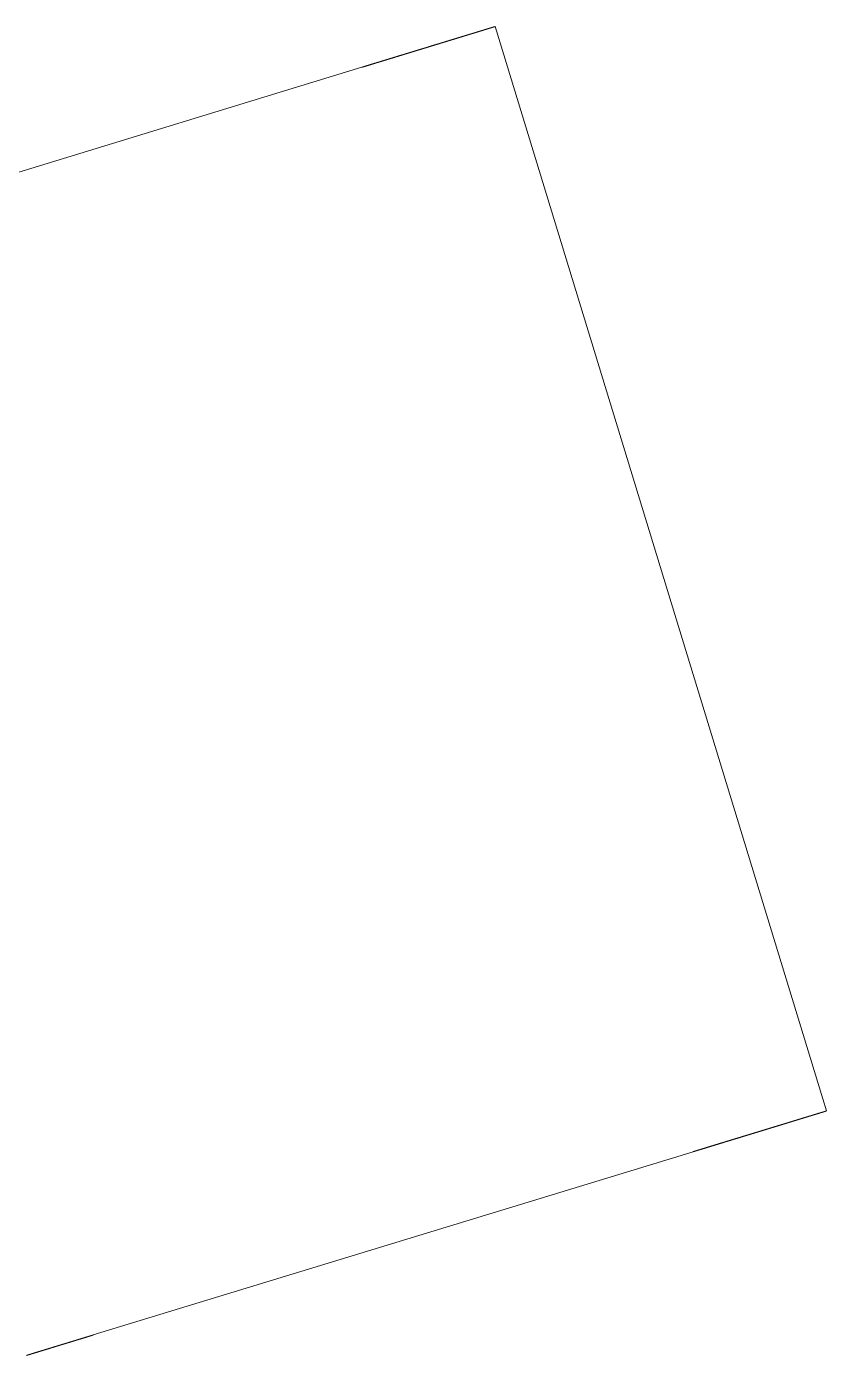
# Model space of a CAD drawing. Header units: millimetres. Extents: x 340455 to 340556, y 7380652 to 7380707.
# Drawn here: x 340483.776 to 340484.35, y 7380684.604 to 7380685.557 of the extents above; entities that cross this region are included whole.
import ezdxf

# ---------------------------------------------------------------- set-up
doc = ezdxf.new("R2010")
doc.units = ezdxf.units.MM
doc.layers.add('Visto', color=144, linetype='Continuous', lineweight=5)

# ---------------------------------------------------------------- blocks, each defined once
blk = doc.blocks.new('SHAPE2DVIEW008')
at = {"color": 0}
for p, q in [((3987.06, -5630.83), (4118.5, -6060.95)), ((3209.37, -5868.47), (3340.8, -6298.59)), ((3370.03, -6394.23), (4147.72, -6156.58))]:
    blk.add_line(p, q, dxfattribs=at)
for points in [[(3194.72, -5820.53), (3194.75, -5820.64), (3194.78, -5820.74), (3194.81, -5820.85), (3194.85, -5820.96), (3194.88, -5821.07), (3194.92, -5821.18), (3194.95, -5821.29), (3194.98, -5821.4), (3195.02, -5821.51), (3195.05, -5821.62), (3195.08, -5821.73), (3195.12, -5821.84), (3195.15, -5821.95), (3195.18, -5822.06), (3195.22, -5822.17), (3195.25, -5822.28), (3195.29, -5822.39), (3195.32, -5822.5), (3195.35, -5822.61), (3195.39, -5822.72), (3195.42, -5822.83), (3195.45, -5822.94), (3195.49, -5823.05), (3195.52, -5823.16), (3195.55, -5823.27), (3195.59, -5823.38), (3195.62, -5823.49), (3195.66, -5823.6), (3195.69, -5823.71), (3195.72, -5823.82), (3195.76, -5823.93), (3195.79, -5824.04), (3195.82, -5824.15), (3195.86, -5824.26), (3195.89, -5824.37), (3195.92, -5824.48), (3195.96, -5824.59), (3195.99, -5824.7), (3196.03, -5824.81), (3196.06, -5824.92), (3196.09, -5825.03), (3196.13, -5825.14), (3196.16, -5825.25), (3196.19, -5825.36), (3196.23, -5825.47), (3196.26, -5825.58), (3196.29, -5825.69), (3196.33, -5825.8), (3196.36, -5825.91), (3196.4, -5826.02), (3196.43, -5826.13), (3196.46, -5826.24), (3196.5, -5826.35), (3196.53, -5826.46), (3196.56, -5826.57), (3196.6, -5826.68), (3196.63, -5826.79), (3196.66, -5826.9), (3196.7, -5827.01), (3196.73, -5827.12), (3196.77, -5827.23), (3196.8, -5827.34), (3196.83, -5827.45), (3196.87, -5827.56), (3196.9, -5827.67), (3196.93, -5827.78), (3196.97, -5827.89), (3197, -5828), (3197.03, -5828.11), (3197.07, -5828.22), (3197.1, -5828.34), (3197.14, -5828.45), (3197.17, -5828.57), (3197.21, -5828.68), (3197.24, -5828.8), (3197.28, -5828.91), (3197.31, -5829.02), (3197.35, -5829.14), (3197.38, -5829.25), (3197.42, -5829.37), (3197.45, -5829.48), (3197.49, -5829.6), (3197.52, -5829.71), (3197.56, -5829.83), (3197.59, -5829.94), (3197.63, -5830.06), (3197.66, -5830.17), (3197.7, -5830.29), (3197.73, -5830.4), (3197.77, -5830.51), (3197.8, -5830.63), (3197.84, -5830.74), (3197.87, -5830.86), (3197.91, -5830.97), (3197.94, -5831.09), (3197.98, -5831.2), (3198.01, -5831.32), (3198.05, -5831.43), (3198.08, -5831.55), (3198.12, -5831.66), (3198.15, -5831.78), (3198.19, -5831.89), (3198.22, -5832), (3198.26, -5832.12), (3198.29, -5832.23), (3198.33, -5832.35), (3198.36, -5832.46), (3198.4, -5832.58), (3198.43, -5832.69), (3198.47, -5832.81), (3198.5, -5832.92), (3198.54, -5833.04), (3198.57, -5833.15), (3198.61, -5833.27), (3198.64, -5833.38), (3198.68, -5833.5), (3198.71, -5833.61), (3198.75, -5833.72), (3198.78, -5833.84), (3198.82, -5833.95), (3198.85, -5834.07), (3198.89, -5834.18), (3198.93, -5834.3), (3198.96, -5834.41), (3199, -5834.53), (3199.03, -5834.64), (3199.07, -5834.76), (3199.1, -5834.87), (3199.14, -5834.99), (3199.17, -5835.1), (3199.21, -5835.21), (3199.24, -5835.33), (3199.28, -5835.44), (3199.31, -5835.56), (3199.35, -5835.67), (3199.38, -5835.79), (3199.42, -5835.9), (3199.45, -5836.02), (3199.49, -5836.14), (3199.52, -5836.26), (3199.56, -5836.38), (3199.6, -5836.49), (3199.63, -5836.61), (3199.67, -5836.73), (3199.7, -5836.85), (3199.74, -5836.97), (3199.78, -5837.09), (3199.81, -5837.2), (3199.85, -5837.32), (3199.89, -5837.44), (3199.92, -5837.56), (3199.96, -5837.68), (3199.99, -5837.79), (3200.03, -5837.91), (3200.07, -5838.03), (3200.1, -5838.15), (3200.14, -5838.27), (3200.17, -5838.39), (3200.21, -5838.5), (3200.25, -5838.62), (3200.28, -5838.74), (3200.32, -5838.86), (3200.36, -5838.98), (3200.39, -5839.1), (3200.43, -5839.21), (3200.46, -5839.33), (3200.5, -5839.45), (3200.54, -5839.57), (3200.57, -5839.69), (3200.61, -5839.81), (3200.64, -5839.92), (3200.68, -5840.04), (3200.72, -5840.16), (3200.75, -5840.28), (3200.79, -5840.4), (3200.83, -5840.52), (3200.86, -5840.63), (3200.9, -5840.75), (3200.93, -5840.87), (3200.97, -5840.99), (3201.01, -5841.11), (3201.04, -5841.23), (3201.08, -5841.34), (3201.11, -5841.46), (3201.15, -5841.58), (3201.19, -5841.7), (3201.22, -5841.82), (3201.26, -5841.94), (3201.3, -5842.05), (3201.33, -5842.17), (3201.37, -5842.29), (3201.4, -5842.41), (3201.44, -5842.53), (3201.48, -5842.64), (3201.51, -5842.76), (3201.55, -5842.88), (3201.58, -5843), (3201.62, -5843.12), (3201.66, -5843.24), (3201.69, -5843.35), (3201.73, -5843.47), (3201.77, -5843.59), (3201.8, -5843.71), (3201.84, -5843.83), (3201.87, -5843.95), (3201.91, -5844.07), (3201.95, -5844.19), (3201.99, -5844.31), (3202.02, -5844.43), (3202.06, -5844.55), (3202.1, -5844.68), (3202.13, -5844.8), (3202.17, -5844.92), (3202.21, -5845.04), (3202.24, -5845.16), (3202.28, -5845.28), (3202.32, -5845.4), (3202.36, -5845.52), (3202.39, -5845.64), (3202.43, -5845.76), (3202.47, -5845.89), (3202.5, -5846.01), (3202.54, -5846.13), (3202.58, -5846.25), (3202.61, -5846.37), (3202.65, -5846.49), (3202.69, -5846.61), (3202.73, -5846.73), (3202.76, -5846.85), (3202.8, -5846.98), (3202.84, -5847.1), (3202.87, -5847.22), (3202.91, -5847.34), (3202.95, -5847.46), (3202.98, -5847.58), (3203.02, -5847.7), (3203.06, -5847.82), (3203.1, -5847.94), (3203.13, -5848.07), (3203.17, -5848.19), (3203.21, -5848.31), (3203.24, -5848.43), (3203.28, -5848.55), (3203.32, -5848.67), (3203.35, -5848.79), (3203.39, -5848.91), (3203.43, -5849.03), (3203.47, -5849.15), (3203.5, -5849.28), (3203.54, -5849.4), (3203.58, -5849.52), (3203.61, -5849.64), (3203.65, -5849.76), (3203.69, -5849.88), (3203.72, -5850), (3203.76, -5850.12), (3203.8, -5850.24), (3203.84, -5850.37), (3203.87, -5850.49), (3203.91, -5850.61), (3203.95, -5850.73), (3203.98, -5850.85), (3204.02, -5850.97), (3204.06, -5851.09), (3204.09, -5851.21), (3204.13, -5851.33), (3204.17, -5851.45), (3204.21, -5851.58), (3204.24, -5851.7), (3204.28, -5851.82), (3204.32, -5851.94), (3204.35, -5852.06), (3204.39, -5852.19), (3204.43, -5852.31), (3204.47, -5852.43), (3204.5, -5852.55), (3204.54, -5852.68), (3204.58, -5852.8), (3204.62, -5852.92), (3204.65, -5853.05), (3204.69, -5853.17), (3204.73, -5853.29), (3204.77, -5853.41), (3204.8, -5853.54), (3204.84, -5853.66), (3204.88, -5853.78), (3204.92, -5853.91), (3204.95, -5854.03), (3204.99, -5854.15), (3205.03, -5854.27), (3205.07, -5854.4), (3205.1, -5854.52), (3205.14, -5854.64), (3205.18, -5854.77), (3205.22, -5854.89), (3205.26, -5855.01), (3205.29, -5855.14), (3205.33, -5855.26), (3205.37, -5855.38), (3205.41, -5855.5), (3205.44, -5855.63), (3205.48, -5855.75), (3205.52, -5855.87), (3205.56, -5856), (3205.59, -5856.12), (3205.63, -5856.24), (3205.67, -5856.36), (3205.71, -5856.49), (3205.74, -5856.61), (3205.78, -5856.73), (3205.82, -5856.86), (3205.86, -5856.98), (3205.89, -5857.1), (3205.93, -5857.23), (3205.97, -5857.35), (3206.01, -5857.47), (3206.04, -5857.59), (3206.08, -5857.72), (3206.12, -5857.84), (3206.16, -5857.96), (3206.19, -5858.09), (3206.23, -5858.21), (3206.27, -5858.33), (3206.31, -5858.45), (3206.34, -5858.58), (3206.38, -5858.7), (3206.42, -5858.82), (3206.46, -5858.95), (3206.49, -5859.07), (3206.53, -5859.19), (3206.57, -5859.31), (3206.61, -5859.44), (3206.65, -5859.56), (3206.68, -5859.68), (3206.72, -5859.81), (3206.76, -5859.93), (3206.8, -5860.05), (3206.83, -5860.18), (3206.87, -5860.3), (3206.91, -5860.42), (3206.95, -5860.55), (3206.98, -5860.67), (3207.02, -5860.79), (3207.06, -5860.92), (3207.1, -5861.04), (3207.14, -5861.17), (3207.17, -5861.29), (3207.21, -5861.41), (3207.25, -5861.54), (3207.29, -5861.66), (3207.32, -5861.79), (3207.36, -5861.91), (3207.4, -5862.03), (3207.44, -5862.16), (3207.48, -5862.28), (3207.51, -5862.41), (3207.55, -5862.53), (3207.59, -5862.65), (3207.63, -5862.78), (3207.67, -5862.9), (3207.7, -5863.02), (3207.74, -5863.15), (3207.78, -5863.27), (3207.82, -5863.4), (3207.85, -5863.52), (3207.89, -5863.64), (3207.93, -5863.77), (3207.97, -5863.89), (3208.01, -5864.02), (3208.04, -5864.14), (3208.08, -5864.26), (3208.12, -5864.39), (3208.16, -5864.51), (3208.2, -5864.63), (3208.23, -5864.76), (3208.27, -5864.88), (3208.31, -5865.01), (3208.35, -5865.13), (3208.38, -5865.25), (3208.42, -5865.38), (3208.46, -5865.5), (3208.5, -5865.63), (3208.54, -5865.75), (3208.57, -5865.87), (3208.61, -5866), (3208.65, -5866.12), (3208.69, -5866.24), (3208.73, -5866.37), (3208.76, -5866.49), (3208.8, -5866.62), (3208.84, -5866.74), (3208.88, -5866.86), (3208.91, -5866.99), (3208.95, -5867.11), (3208.99, -5867.24), (3209.03, -5867.36), (3209.07, -5867.48), (3209.1, -5867.61), (3209.14, -5867.73), (3209.18, -5867.86), (3209.22, -5867.98), (3209.26, -5868.1), (3209.29, -5868.23), (3209.33, -5868.35), (3209.37, -5868.47)], [(4118.5, -6060.95), (4118.54, -6061.1), (4118.59, -6061.25), (4118.63, -6061.4), (4118.68, -6061.54), (4118.72, -6061.69), (4118.77, -6061.84), (4118.82, -6061.99), (4118.86, -6062.14), (4118.91, -6062.29), (4118.95, -6062.44), (4119, -6062.59), (4119.05, -6062.74), (4119.09, -6062.89), (4119.14, -6063.04), (4119.18, -6063.19), (4119.23, -6063.34), (4119.27, -6063.49), (4119.32, -6063.64), (4119.37, -6063.79), (4119.41, -6063.94), (4119.46, -6064.09), (4119.5, -6064.24), (4119.55, -6064.39), (4119.6, -6064.54), (4119.64, -6064.69), (4119.69, -6064.84), (4119.73, -6064.99), (4119.78, -6065.14), (4119.82, -6065.29), (4119.87, -6065.44), (4119.92, -6065.59), (4119.96, -6065.74), (4120.01, -6065.89), (4120.05, -6066.04), (4120.1, -6066.19), (4120.14, -6066.34), (4120.19, -6066.49), (4120.24, -6066.64), (4120.28, -6066.79), (4120.33, -6066.94), (4120.37, -6067.09), (4120.42, -6067.24), (4120.47, -6067.39), (4120.51, -6067.54), (4120.56, -6067.69), (4120.6, -6067.84), (4120.65, -6067.99), (4120.69, -6068.14), (4120.74, -6068.29), (4120.79, -6068.44), (4120.83, -6068.59), (4120.88, -6068.74), (4120.92, -6068.89), (4120.97, -6069.04), (4121.02, -6069.19), (4121.06, -6069.34), (4121.11, -6069.49), (4121.15, -6069.64), (4121.2, -6069.79), (4121.24, -6069.94), (4121.29, -6070.09), (4121.34, -6070.24), (4121.38, -6070.39), (4121.43, -6070.54), (4121.47, -6070.69), (4121.52, -6070.84), (4121.56, -6070.99), (4121.61, -6071.14), (4121.66, -6071.29), (4121.7, -6071.44), (4121.75, -6071.59), (4121.79, -6071.74), (4121.84, -6071.89), (4121.88, -6072.03), (4121.93, -6072.18), (4121.97, -6072.33), (4122.02, -6072.48), (4122.07, -6072.63), (4122.11, -6072.77), (4122.16, -6072.92), (4122.2, -6073.07), (4122.25, -6073.22), (4122.29, -6073.37), (4122.34, -6073.51), (4122.38, -6073.66), (4122.43, -6073.81), (4122.47, -6073.96), (4122.52, -6074.11), (4122.56, -6074.25), (4122.61, -6074.4), (4122.65, -6074.55), (4122.7, -6074.7), (4122.74, -6074.85), (4122.79, -6074.99), (4122.83, -6075.14), (4122.88, -6075.29), (4122.92, -6075.44), (4122.97, -6075.59), (4123.01, -6075.73), (4123.06, -6075.88), (4123.11, -6076.03), (4123.15, -6076.18), (4123.2, -6076.33), (4123.24, -6076.47), (4123.29, -6076.62), (4123.33, -6076.77), (4123.38, -6076.92), (4123.42, -6077.07), (4123.47, -6077.21), (4123.51, -6077.36), (4123.56, -6077.51), (4123.6, -6077.66), (4123.65, -6077.81), (4123.69, -6077.95), (4123.74, -6078.1), (4123.78, -6078.25), (4123.83, -6078.4), (4123.87, -6078.55), (4123.92, -6078.69), (4123.96, -6078.84), (4124.01, -6078.99), (4124.06, -6079.14), (4124.1, -6079.29), (4124.15, -6079.43), (4124.19, -6079.58), (4124.24, -6079.73), (4124.28, -6079.88), (4124.33, -6080.03), (4124.37, -6080.17), (4124.42, -6080.32), (4124.46, -6080.47), (4124.51, -6080.62), (4124.55, -6080.77), (4124.6, -6080.91), (4124.64, -6081.06), (4124.69, -6081.21), (4124.73, -6081.36), (4124.78, -6081.51), (4124.82, -6081.66), (4124.87, -6081.8), (4124.91, -6081.95), (4124.96, -6082.1), (4125, -6082.25), (4125.05, -6082.39), (4125.09, -6082.54), (4125.14, -6082.68), (4125.18, -6082.82), (4125.23, -6082.97), (4125.27, -6083.11), (4125.31, -6083.26), (4125.36, -6083.4), (4125.4, -6083.55), (4125.45, -6083.69), (4125.49, -6083.83), (4125.53, -6083.98), (4125.58, -6084.12), (4125.62, -6084.27), (4125.67, -6084.41), (4125.71, -6084.56), (4125.75, -6084.7), (4125.8, -6084.84), (4125.84, -6084.99), (4125.89, -6085.13), (4125.93, -6085.28), (4125.97, -6085.42), (4126.02, -6085.56), (4126.06, -6085.71), (4126.11, -6085.85), (4126.15, -6086), (4126.2, -6086.14), (4126.24, -6086.29), (4126.28, -6086.43), (4126.33, -6086.57), (4126.37, -6086.72), (4126.42, -6086.86), (4126.46, -6087.01), (4126.5, -6087.15), (4126.55, -6087.3), (4126.59, -6087.44), (4126.64, -6087.58), (4126.68, -6087.73), (4126.72, -6087.87), (4126.77, -6088.02), (4126.81, -6088.16), (4126.86, -6088.31), (4126.9, -6088.45), (4126.94, -6088.59), (4126.99, -6088.74), (4127.03, -6088.88), (4127.08, -6089.03), (4127.12, -6089.17), (4127.17, -6089.32), (4127.21, -6089.46), (4127.25, -6089.6), (4127.3, -6089.75), (4127.34, -6089.89), (4127.39, -6090.04), (4127.43, -6090.18), (4127.47, -6090.33), (4127.52, -6090.47), (4127.56, -6090.61), (4127.61, -6090.76), (4127.65, -6090.9), (4127.69, -6091.05), (4127.74, -6091.19), (4127.78, -6091.34), (4127.83, -6091.48), (4127.87, -6091.62), (4127.91, -6091.77), (4127.96, -6091.91), (4128, -6092.06), (4128.05, -6092.2), (4128.09, -6092.35), (4128.14, -6092.49), (4128.18, -6092.63), (4128.22, -6092.77), (4128.26, -6092.91), (4128.31, -6093.05), (4128.35, -6093.19), (4128.39, -6093.32), (4128.43, -6093.46), (4128.47, -6093.6), (4128.52, -6093.74), (4128.56, -6093.88), (4128.6, -6094.02), (4128.64, -6094.16), (4128.69, -6094.3), (4128.73, -6094.43), (4128.77, -6094.57), (4128.81, -6094.71), (4128.86, -6094.85), (4128.9, -6094.99), (4128.94, -6095.13), (4128.98, -6095.27), (4129.03, -6095.4), (4129.07, -6095.54), (4129.11, -6095.68), (4129.15, -6095.82), (4129.2, -6095.96), (4129.24, -6096.1), (4129.28, -6096.24), (4129.32, -6096.38), (4129.36, -6096.51), (4129.41, -6096.65), (4129.45, -6096.79), (4129.49, -6096.93), (4129.53, -6097.07), (4129.58, -6097.21), (4129.62, -6097.35), (4129.66, -6097.49), (4129.7, -6097.62), (4129.75, -6097.76), (4129.79, -6097.9), (4129.83, -6098.04), (4129.87, -6098.18), (4129.92, -6098.32), (4129.96, -6098.46), (4130, -6098.6), (4130.04, -6098.73), (4130.09, -6098.87), (4130.13, -6099.01), (4130.17, -6099.15), (4130.21, -6099.29), (4130.26, -6099.43), (4130.3, -6099.57), (4130.34, -6099.7), (4130.38, -6099.84), (4130.42, -6099.98), (4130.47, -6100.12), (4130.51, -6100.26), (4130.55, -6100.4), (4130.59, -6100.54), (4130.64, -6100.68), (4130.68, -6100.81), (4130.72, -6100.95), (4130.76, -6101.09), (4130.81, -6101.23), (4130.85, -6101.37), (4130.89, -6101.51), (4130.93, -6101.65), (4130.98, -6101.79), (4131.02, -6101.92), (4131.06, -6102.06), (4131.1, -6102.2), (4131.15, -6102.34), (4131.19, -6102.48), (4131.23, -6102.61), (4131.27, -6102.74), (4131.31, -6102.87), (4131.35, -6103), (4131.39, -6103.13), (4131.43, -6103.27), (4131.47, -6103.4), (4131.51, -6103.53), (4131.55, -6103.66), (4131.59, -6103.79), (4131.63, -6103.92), (4131.67, -6104.05), (4131.71, -6104.19), (4131.75, -6104.32), (4131.79, -6104.45), (4131.83, -6104.58), (4131.87, -6104.71), (4131.91, -6104.84), (4131.95, -6104.97), (4131.99, -6105.11), (4132.03, -6105.24), (4132.07, -6105.37), (4132.11, -6105.5), (4132.15, -6105.63), (4132.19, -6105.76), (4132.23, -6105.89), (4132.27, -6106.03), (4132.31, -6106.16), (4132.35, -6106.29), (4132.39, -6106.42), (4132.43, -6106.55), (4132.47, -6106.68), (4132.51, -6106.81), (4132.55, -6106.95), (4132.59, -6107.08), (4132.63, -6107.21), (4132.67, -6107.34), (4132.71, -6107.47), (4132.75, -6107.6), (4132.79, -6107.73), (4132.83, -6107.86), (4132.87, -6108), (4132.91, -6108.13), (4132.95, -6108.26), (4132.99, -6108.39), (4133.03, -6108.52), (4133.07, -6108.65), (4133.11, -6108.78), (4133.15, -6108.92), (4133.19, -6109.05), (4133.23, -6109.18), (4133.28, -6109.31), (4133.32, -6109.44), (4133.36, -6109.57), (4133.4, -6109.7), (4133.44, -6109.84), (4133.48, -6109.97), (4133.52, -6110.1), (4133.56, -6110.23), (4133.6, -6110.36), (4133.64, -6110.49), (4133.68, -6110.62), (4133.72, -6110.76), (4133.76, -6110.89), (4133.8, -6111.02), (4133.84, -6111.15), (4133.88, -6111.28), (4133.92, -6111.41), (4133.96, -6111.54), (4134, -6111.68), (4134.04, -6111.81), (4134.08, -6111.93), (4134.11, -6112.05), (4134.15, -6112.18), (4134.19, -6112.3), (4134.23, -6112.42), (4134.26, -6112.54), (4134.3, -6112.67), (4134.34, -6112.79), (4134.38, -6112.91), (4134.41, -6113.03), (4134.45, -6113.16), (4134.49, -6113.28), (4134.52, -6113.4), (4134.56, -6113.52), (4134.6, -6113.65), (4134.64, -6113.77), (4134.67, -6113.89), (4134.71, -6114.01), (4134.75, -6114.14), (4134.79, -6114.26), (4134.82, -6114.38), (4134.86, -6114.5), (4134.9, -6114.62), (4134.94, -6114.75), (4134.97, -6114.87), (4135.01, -6114.99), (4135.05, -6115.11), (4135.09, -6115.24), (4135.12, -6115.36), (4135.16, -6115.48), (4135.2, -6115.6), (4135.24, -6115.73), (4135.27, -6115.85), (4135.31, -6115.97), (4135.35, -6116.09), (4135.39, -6116.22), (4135.42, -6116.34), (4135.46, -6116.46), (4135.5, -6116.58), (4135.54, -6116.71), (4135.57, -6116.83), (4135.61, -6116.95), (4135.65, -6117.07), (4135.68, -6117.2), (4135.72, -6117.32), (4135.76, -6117.44), (4135.8, -6117.56), (4135.83, -6117.69), (4135.87, -6117.81), (4135.91, -6117.93), (4135.95, -6118.05), (4135.98, -6118.18), (4136.02, -6118.3), (4136.06, -6118.42), (4136.1, -6118.54), (4136.13, -6118.67), (4136.17, -6118.79), (4136.21, -6118.91), (4136.25, -6119.03), (4136.28, -6119.16), (4136.32, -6119.28), (4136.36, -6119.4), (4136.4, -6119.52), (4136.43, -6119.65), (4136.47, -6119.77), (4136.51, -6119.89), (4136.55, -6120.01), (4136.58, -6120.14), (4136.62, -6120.26), (4136.66, -6120.38), (4136.7, -6120.5), (4136.73, -6120.62), (4136.77, -6120.73), (4136.8, -6120.84), (4136.83, -6120.96), (4136.87, -6121.07), (4136.9, -6121.18), (4136.94, -6121.29), (4136.97, -6121.4), (4137, -6121.52), (4137.04, -6121.63), (4137.07, -6121.74), (4137.11, -6121.85), (4137.14, -6121.96), (4137.18, -6122.08), (4137.21, -6122.19), (4137.24, -6122.3), (4137.28, -6122.41), (4137.31, -6122.52), (4137.35, -6122.64), (4137.38, -6122.75), (4137.42, -6122.86), (4137.45, -6122.97), (4137.48, -6123.08), (4137.52, -6123.2), (4137.55, -6123.31), (4137.59, -6123.42), (4137.62, -6123.53), (4137.65, -6123.64), (4137.69, -6123.76), (4137.72, -6123.87), (4137.76, -6123.98), (4137.79, -6124.09), (4137.83, -6124.2), (4137.86, -6124.31), (4137.89, -6124.43), (4137.93, -6124.54), (4137.96, -6124.65), (4138, -6124.76), (4138.03, -6124.87), (4138.07, -6124.99), (4138.1, -6125.1), (4138.13, -6125.21), (4138.17, -6125.32), (4138.2, -6125.43), (4138.24, -6125.55), (4138.27, -6125.66), (4138.3, -6125.77), (4138.34, -6125.88), (4138.37, -6125.99), (4138.41, -6126.11), (4138.44, -6126.22), (4138.48, -6126.33), (4138.51, -6126.44), (4138.54, -6126.55), (4138.58, -6126.67), (4138.61, -6126.78), (4138.65, -6126.89), (4138.68, -6127), (4138.72, -6127.11), (4138.75, -6127.23), (4138.78, -6127.34), (4138.82, -6127.45), (4138.85, -6127.56), (4138.89, -6127.67), (4138.92, -6127.79), (4138.95, -6127.9), (4138.99, -6128.01), (4139.02, -6128.12), (4139.06, -6128.23), (4139.09, -6128.35), (4139.13, -6128.46), (4139.16, -6128.57), (4139.19, -6128.67), (4139.22, -6128.77), (4139.25, -6128.87), (4139.28, -6128.97), (4139.31, -6129.07), (4139.34, -6129.17), (4139.37, -6129.27), (4139.4, -6129.37), (4139.44, -6129.47), (4139.47, -6129.57), (4139.5, -6129.67), (4139.53, -6129.77), (4139.56, -6129.87), (4139.59, -6129.97), (4139.62, -6130.07), (4139.65, -6130.17), (4139.68, -6130.27), (4139.71, -6130.37), (4139.74, -6130.47), (4139.77, -6130.57), (4139.8, -6130.67), (4139.83, -6130.77), (4139.86, -6130.87), (4139.89, -6130.97), (4139.92, -6131.07), (4139.96, -6131.17), (4139.99, -6131.27), (4140.02, -6131.37), (4140.05, -6131.47), (4140.08, -6131.57), (4140.11, -6131.67), (4140.14, -6131.77), (4140.17, -6131.87), (4140.2, -6131.97), (4140.23, -6132.07), (4140.26, -6132.17), (4140.29, -6132.27), (4140.32, -6132.37), (4140.35, -6132.47), (4140.38, -6132.57), (4140.41, -6132.67), (4140.44, -6132.77), (4140.47, -6132.87), (4140.51, -6132.97), (4140.54, -6133.07), (4140.57, -6133.17), (4140.6, -6133.27), (4140.63, -6133.37), (4140.66, -6133.47), (4140.69, -6133.57), (4140.72, -6133.67), (4140.75, -6133.77), (4140.78, -6133.87), (4140.81, -6133.97), (4140.84, -6134.07), (4140.87, -6134.17), (4140.9, -6134.27), (4140.93, -6134.37), (4140.96, -6134.47), (4140.99, -6134.57), (4141.03, -6134.67), (4141.06, -6134.77), (4141.09, -6134.87), (4141.12, -6134.97), (4141.15, -6135.07), (4141.18, -6135.17), (4141.21, -6135.27), (4141.24, -6135.37), (4141.27, -6135.47), (4141.3, -6135.57), (4141.33, -6135.67), (4141.36, -6135.77), (4141.39, -6135.85), (4141.41, -6135.94), (4141.44, -6136.03), (4141.47, -6136.11), (4141.49, -6136.2), (4141.52, -6136.29), (4141.54, -6136.37), (4141.57, -6136.46), (4141.6, -6136.55), (4141.62, -6136.63), (4141.65, -6136.72), (4141.68, -6136.81), (4141.7, -6136.89), (4141.73, -6136.98), (4141.76, -6137.07), (4141.78, -6137.16), (4141.81, -6137.24), (4141.84, -6137.33), (4141.86, -6137.42), (4141.89, -6137.5), (4141.92, -6137.59), (4141.94, -6137.68), (4141.97, -6137.76), (4142, -6137.85), (4142.02, -6137.94), (4142.05, -6138.02), (4142.08, -6138.11), (4142.1, -6138.2), (4142.13, -6138.28), (4142.16, -6138.37), (4142.18, -6138.46), (4142.21, -6138.55), (4142.24, -6138.63), (4142.26, -6138.72), (4142.29, -6138.81), (4142.31, -6138.89), (4142.34, -6138.98), (4142.37, -6139.07), (4142.39, -6139.15), (4142.42, -6139.24), (4142.45, -6139.33), (4142.47, -6139.41), (4142.5, -6139.5), (4142.53, -6139.59), (4142.55, -6139.67), (4142.58, -6139.76), (4142.61, -6139.85), (4142.63, -6139.94), (4142.66, -6140.02), (4142.69, -6140.11), (4142.71, -6140.2), (4142.74, -6140.28), (4142.77, -6140.37), (4142.79, -6140.46), (4142.82, -6140.54), (4142.85, -6140.63), (4142.87, -6140.72), (4142.9, -6140.8), (4142.93, -6140.89), (4142.95, -6140.98), (4142.98, -6141.06), (4143.01, -6141.15), (4143.03, -6141.24), (4143.06, -6141.33), (4143.08, -6141.41), (4143.11, -6141.5), (4143.14, -6141.59), (4143.16, -6141.67), (4143.19, -6141.76), (4143.22, -6141.85), (4143.24, -6141.93), (4143.27, -6142), (4143.29, -6142.08), (4143.31, -6142.15), (4143.33, -6142.22), (4143.35, -6142.29), (4143.38, -6142.37), (4143.4, -6142.44), (4143.42, -6142.51), (4143.44, -6142.59), (4143.47, -6142.66), (4143.49, -6142.73), (4143.51, -6142.8), (4143.53, -6142.88), (4143.55, -6142.95), (4143.58, -6143.02), (4143.6, -6143.09), (4143.62, -6143.17), (4143.64, -6143.24), (4143.67, -6143.31), (4143.69, -6143.38), (4143.71, -6143.46), (4143.73, -6143.53), (4143.75, -6143.6), (4143.78, -6143.67), (4143.8, -6143.75), (4143.82, -6143.82), (4143.84, -6143.89), (4143.86, -6143.97), (4143.89, -6144.04), (4143.91, -6144.11), (4143.93, -6144.18), (4143.95, -6144.26), (4143.98, -6144.33), (4144, -6144.4), (4144.02, -6144.47), (4144.04, -6144.55), (4144.06, -6144.62), (4144.09, -6144.69), (4144.11, -6144.76), (4144.13, -6144.84), (4144.15, -6144.91), (4144.18, -6144.98), (4144.2, -6145.05), (4144.22, -6145.13), (4144.24, -6145.2), (4144.26, -6145.27), (4144.29, -6145.35), (4144.31, -6145.42), (4144.33, -6145.49), (4144.35, -6145.56), (4144.38, -6145.64), (4144.4, -6145.71), (4144.42, -6145.78), (4144.44, -6145.85), (4144.46, -6145.93), (4144.49, -6146), (4144.51, -6146.07), (4144.53, -6146.14), (4144.55, -6146.22), (4144.58, -6146.29), (4144.6, -6146.36), (4144.62, -6146.43), (4144.64, -6146.51), (4144.66, -6146.58), (4144.69, -6146.65), (4144.71, -6146.73), (4144.73, -6146.8), (4144.75, -6146.87), (4144.77, -6146.94), (4144.8, -6147.02), (4144.82, -6147.09), (4144.84, -6147.15), (4144.86, -6147.21), (4144.87, -6147.27), (4144.89, -6147.32), (4144.91, -6147.38), (4144.93, -6147.44), (4144.94, -6147.49), (4144.96, -6147.55), (4144.98, -6147.61), (4145, -6147.67), (4145.01, -6147.72), (4145.03, -6147.78), (4145.05, -6147.84), (4145.07, -6147.9), (4145.08, -6147.95), (4145.1, -6148.01), (4145.12, -6148.07), (4145.14, -6148.13), (4145.15, -6148.18), (4145.17, -6148.24), (4145.19, -6148.3), (4145.21, -6148.36), (4145.22, -6148.41), (4145.24, -6148.47), (4145.26, -6148.53), (4145.28, -6148.59), (4145.29, -6148.64), (4145.31, -6148.7), (4145.33, -6148.76), (4145.35, -6148.82), (4145.36, -6148.87), (4145.38, -6148.93), (4145.4, -6148.99), (4145.42, -6149.05), (4145.44, -6149.1), (4145.45, -6149.16), (4145.47, -6149.22), (4145.49, -6149.28), (4145.51, -6149.33), (4145.52, -6149.39), (4145.54, -6149.45), (4145.56, -6149.51), (4145.58, -6149.56), (4145.59, -6149.62), (4145.61, -6149.68), (4145.63, -6149.74), (4145.65, -6149.79), (4145.66, -6149.85), (4145.68, -6149.91), (4145.7, -6149.97), (4145.72, -6150.02), (4145.73, -6150.08), (4145.75, -6150.14), (4145.77, -6150.2), (4145.79, -6150.25), (4145.8, -6150.31), (4145.82, -6150.37), (4145.84, -6150.43), (4145.86, -6150.48), (4145.87, -6150.54), (4145.89, -6150.6), (4145.91, -6150.65), (4145.93, -6150.71), (4145.94, -6150.77), (4145.96, -6150.83), (4145.98, -6150.88), (4146, -6150.94), (4146.01, -6151), (4146.03, -6151.06), (4146.05, -6151.11), (4146.07, -6151.17), (4146.08, -6151.23), (4146.1, -6151.27), (4146.11, -6151.31), (4146.12, -6151.35), (4146.13, -6151.39), (4146.15, -6151.43), (4146.16, -6151.47), (4146.17, -6151.52), (4146.18, -6151.56), (4146.2, -6151.6), (4146.21, -6151.64), (4146.22, -6151.68), (4146.24, -6151.72), (4146.25, -6151.77), (4146.26, -6151.81), (4146.27, -6151.85), (4146.29, -6151.89), (4146.3, -6151.93), (4146.31, -6151.97), (4146.32, -6152.01), (4146.34, -6152.06), (4146.35, -6152.1), (4146.36, -6152.14), (4146.38, -6152.18), (4146.39, -6152.22), (4146.4, -6152.26), (4146.41, -6152.31), (4146.43, -6152.35), (4146.44, -6152.39), (4146.45, -6152.43), (4146.46, -6152.47), (4146.48, -6152.51), (4146.49, -6152.56), (4146.5, -6152.6), (4146.52, -6152.64), (4146.53, -6152.68), (4146.54, -6152.72), (4146.55, -6152.76), (4146.57, -6152.8), (4146.58, -6152.85), (4146.59, -6152.89), (4146.6, -6152.93), (4146.62, -6152.97), (4146.63, -6153.01), (4146.64, -6153.05), (4146.65, -6153.1), (4146.67, -6153.14), (4146.68, -6153.18), (4146.69, -6153.22), (4146.71, -6153.26), (4146.72, -6153.3), (4146.73, -6153.34), (4146.74, -6153.39), (4146.76, -6153.43), (4146.77, -6153.47), (4146.78, -6153.51), (4146.79, -6153.55), (4146.81, -6153.59), (4146.82, -6153.64), (4146.83, -6153.68), (4146.85, -6153.72), (4146.86, -6153.76), (4146.87, -6153.8), (4146.88, -6153.84), (4146.9, -6153.89), (4146.91, -6153.93), (4146.92, -6153.97), (4146.93, -6154.01), (4146.95, -6154.05), (4146.96, -6154.09), (4146.97, -6154.13), (4146.99, -6154.18), (4146.99, -6154.2), (4147, -6154.23), (4147.01, -6154.25), (4147.02, -6154.28), (4147.02, -6154.3), (4147.03, -6154.33), (4147.04, -6154.35), (4147.05, -6154.38), (4147.06, -6154.4), (4147.06, -6154.43), (4147.07, -6154.46), (4147.08, -6154.48), (4147.09, -6154.51), (4147.09, -6154.53), (4147.1, -6154.56), (4147.11, -6154.58), (4147.12, -6154.61), (4147.12, -6154.63), (4147.13, -6154.66), (4147.14, -6154.68), (4147.15, -6154.71), (4147.15, -6154.73), (4147.16, -6154.76), (4147.17, -6154.78), (4147.18, -6154.81), (4147.19, -6154.83), (4147.19, -6154.86), (4147.2, -6154.88), (4147.21, -6154.91), (4147.22, -6154.93), (4147.22, -6154.96), (4147.23, -6154.98), (4147.24, -6155.01), (4147.25, -6155.03), (4147.25, -6155.06), (4147.26, -6155.08), (4147.27, -6155.11), (4147.28, -6155.13), (4147.29, -6155.16), (4147.29, -6155.18), (4147.3, -6155.21), (4147.31, -6155.23), (4147.32, -6155.26), (4147.32, -6155.29), (4147.33, -6155.31), (4147.34, -6155.34), (4147.35, -6155.36), (4147.35, -6155.39), (4147.36, -6155.41), (4147.37, -6155.44), (4147.38, -6155.46), (4147.39, -6155.49), (4147.39, -6155.51), (4147.4, -6155.54), (4147.41, -6155.56), (4147.42, -6155.59), (4147.42, -6155.61), (4147.43, -6155.64), (4147.44, -6155.66), (4147.45, -6155.69), (4147.45, -6155.71), (4147.46, -6155.74), (4147.47, -6155.76), (4147.48, -6155.79), (4147.49, -6155.81), (4147.49, -6155.84), (4147.5, -6155.86), (4147.51, -6155.89), (4147.52, -6155.91), (4147.52, -6155.94), (4147.53, -6155.96), (4147.54, -6155.98), (4147.54, -6155.99), (4147.54, -6156), (4147.54, -6156.01), (4147.55, -6156.02), (4147.55, -6156.02), (4147.55, -6156.03), (4147.56, -6156.04), (4147.56, -6156.05), (4147.56, -6156.06), (4147.56, -6156.07), (4147.57, -6156.07), (4147.57, -6156.08), (4147.57, -6156.09), (4147.57, -6156.1), (4147.58, -6156.11), (4147.58, -6156.12), (4147.58, -6156.13), (4147.58, -6156.13), (4147.59, -6156.14), (4147.59, -6156.15), (4147.59, -6156.16), (4147.59, -6156.17), (4147.6, -6156.18), (4147.6, -6156.18), (4147.6, -6156.19), (4147.6, -6156.2), (4147.61, -6156.21), (4147.61, -6156.22), (4147.61, -6156.23), (4147.61, -6156.23), (4147.62, -6156.24), (4147.62, -6156.25), (4147.62, -6156.26), (4147.62, -6156.27), (4147.63, -6156.28), (4147.63, -6156.29), (4147.63, -6156.29), (4147.63, -6156.3), (4147.64, -6156.31), (4147.64, -6156.32), (4147.64, -6156.33), (4147.65, -6156.34), (4147.65, -6156.34), (4147.65, -6156.35), (4147.65, -6156.36), (4147.66, -6156.37), (4147.66, -6156.38), (4147.66, -6156.39), (4147.66, -6156.39), (4147.67, -6156.4), (4147.67, -6156.41), (4147.67, -6156.42), (4147.67, -6156.43), (4147.68, -6156.44), (4147.68, -6156.45), (4147.68, -6156.45), (4147.68, -6156.46), (4147.69, -6156.47), (4147.69, -6156.48), (4147.69, -6156.49), (4147.69, -6156.5), (4147.7, -6156.5), (4147.7, -6156.51), (4147.7, -6156.52), (4147.7, -6156.53), (4147.71, -6156.54), (4147.71, -6156.55), (4147.71, -6156.55), (4147.71, -6156.56), (4147.72, -6156.57), (4147.72, -6156.58)], [(3340.8, -6298.59), (3340.85, -6298.74), (3340.9, -6298.89), (3340.94, -6299.04), (3340.99, -6299.19), (3341.03, -6299.34), (3341.08, -6299.49), (3341.12, -6299.64), (3341.17, -6299.79), (3341.22, -6299.94), (3341.26, -6300.09), (3341.31, -6300.24), (3341.35, -6300.39), (3341.4, -6300.54), (3341.45, -6300.69), (3341.49, -6300.84), (3341.54, -6300.99), (3341.58, -6301.14), (3341.63, -6301.29), (3341.67, -6301.44), (3341.72, -6301.59), (3341.77, -6301.74), (3341.81, -6301.89), (3341.86, -6302.04), (3341.9, -6302.19), (3341.95, -6302.34), (3341.99, -6302.49), (3342.04, -6302.64), (3342.09, -6302.79), (3342.13, -6302.94), (3342.18, -6303.09), (3342.22, -6303.24), (3342.27, -6303.39), (3342.32, -6303.54), (3342.36, -6303.69), (3342.41, -6303.84), (3342.45, -6303.99), (3342.5, -6304.14), (3342.54, -6304.29), (3342.59, -6304.44), (3342.64, -6304.59), (3342.68, -6304.74), (3342.73, -6304.89), (3342.77, -6305.04), (3342.82, -6305.19), (3342.87, -6305.34), (3342.91, -6305.49), (3342.96, -6305.64), (3343, -6305.79), (3343.05, -6305.94), (3343.09, -6306.09), (3343.14, -6306.24), (3343.19, -6306.39), (3343.23, -6306.54), (3343.28, -6306.69), (3343.32, -6306.84), (3343.37, -6306.99), (3343.41, -6307.14), (3343.46, -6307.29), (3343.51, -6307.44), (3343.55, -6307.59), (3343.6, -6307.74), (3343.64, -6307.89), (3343.69, -6308.04), (3343.74, -6308.19), (3343.78, -6308.34), (3343.83, -6308.49), (3343.87, -6308.64), (3343.92, -6308.79), (3343.96, -6308.94), (3344.01, -6309.09), (3344.06, -6309.24), (3344.1, -6309.38), (3344.15, -6309.53), (3344.19, -6309.68), (3344.24, -6309.83), (3344.28, -6309.98), (3344.33, -6310.12), (3344.37, -6310.27), (3344.42, -6310.42), (3344.46, -6310.57), (3344.51, -6310.72), (3344.55, -6310.86), (3344.6, -6311.01), (3344.64, -6311.16), (3344.69, -6311.31), (3344.73, -6311.46), (3344.78, -6311.6), (3344.83, -6311.75), (3344.87, -6311.9), (3344.92, -6312.05), (3344.96, -6312.2), (3345.01, -6312.34), (3345.05, -6312.49), (3345.1, -6312.64), (3345.14, -6312.79), (3345.19, -6312.94), (3345.23, -6313.08), (3345.28, -6313.23), (3345.32, -6313.38), (3345.37, -6313.53), (3345.41, -6313.68), (3345.46, -6313.82), (3345.5, -6313.97), (3345.55, -6314.12), (3345.59, -6314.27), (3345.64, -6314.42), (3345.68, -6314.56), (3345.73, -6314.71), (3345.78, -6314.86), (3345.82, -6315.01), (3345.87, -6315.16), (3345.91, -6315.3), (3345.96, -6315.45), (3346, -6315.6), (3346.05, -6315.75), (3346.09, -6315.9), (3346.14, -6316.05), (3346.18, -6316.19), (3346.23, -6316.34), (3346.27, -6316.49), (3346.32, -6316.64), (3346.36, -6316.79), (3346.41, -6316.93), (3346.45, -6317.08), (3346.5, -6317.23), (3346.54, -6317.38), (3346.59, -6317.53), (3346.63, -6317.67), (3346.68, -6317.82), (3346.73, -6317.97), (3346.77, -6318.12), (3346.82, -6318.27), (3346.86, -6318.41), (3346.91, -6318.56), (3346.95, -6318.71), (3347, -6318.86), (3347.04, -6319.01), (3347.09, -6319.15), (3347.13, -6319.3), (3347.18, -6319.45), (3347.22, -6319.6), (3347.27, -6319.75), (3347.31, -6319.89), (3347.36, -6320.04), (3347.4, -6320.18), (3347.45, -6320.33), (3347.49, -6320.47), (3347.53, -6320.61), (3347.58, -6320.76), (3347.62, -6320.9), (3347.67, -6321.05), (3347.71, -6321.19), (3347.75, -6321.34), (3347.8, -6321.48), (3347.84, -6321.62), (3347.89, -6321.77), (3347.93, -6321.91), (3347.97, -6322.06), (3348.02, -6322.2), (3348.06, -6322.35), (3348.11, -6322.49), (3348.15, -6322.63), (3348.19, -6322.78), (3348.24, -6322.92), (3348.28, -6323.07), (3348.33, -6323.21), (3348.37, -6323.36), (3348.42, -6323.5), (3348.46, -6323.64), (3348.5, -6323.79), (3348.55, -6323.93), (3348.59, -6324.08), (3348.64, -6324.22), (3348.68, -6324.37), (3348.72, -6324.51), (3348.77, -6324.65), (3348.81, -6324.8), (3348.86, -6324.94), (3348.9, -6325.09), (3348.94, -6325.23), (3348.99, -6325.38), (3349.03, -6325.52), (3349.08, -6325.66), (3349.12, -6325.81), (3349.16, -6325.95), (3349.21, -6326.1), (3349.25, -6326.24), (3349.3, -6326.39), (3349.34, -6326.53), (3349.39, -6326.67), (3349.43, -6326.82), (3349.47, -6326.96), (3349.52, -6327.11), (3349.56, -6327.25), (3349.61, -6327.4), (3349.65, -6327.54), (3349.69, -6327.68), (3349.74, -6327.83), (3349.78, -6327.97), (3349.83, -6328.12), (3349.87, -6328.26), (3349.91, -6328.41), (3349.96, -6328.55), (3350, -6328.69), (3350.05, -6328.84), (3350.09, -6328.98), (3350.13, -6329.13), (3350.18, -6329.27), (3350.22, -6329.42), (3350.27, -6329.56), (3350.31, -6329.7), (3350.36, -6329.85), (3350.4, -6329.99), (3350.44, -6330.14), (3350.49, -6330.28), (3350.53, -6330.42), (3350.57, -6330.55), (3350.61, -6330.69), (3350.66, -6330.83), (3350.7, -6330.97), (3350.74, -6331.11), (3350.78, -6331.25), (3350.83, -6331.39), (3350.87, -6331.53), (3350.91, -6331.66), (3350.95, -6331.8), (3350.99, -6331.94), (3351.04, -6332.08), (3351.08, -6332.22), (3351.12, -6332.36), (3351.16, -6332.5), (3351.21, -6332.64), (3351.25, -6332.77), (3351.29, -6332.91), (3351.33, -6333.05), (3351.38, -6333.19), (3351.42, -6333.33), (3351.46, -6333.47), (3351.5, -6333.61), (3351.55, -6333.74), (3351.59, -6333.88), (3351.63, -6334.02), (3351.67, -6334.16), (3351.72, -6334.3), (3351.76, -6334.44), (3351.8, -6334.58), (3351.84, -6334.72), (3351.88, -6334.85), (3351.93, -6334.99), (3351.97, -6335.13), (3352.01, -6335.27), (3352.05, -6335.41), (3352.1, -6335.55), (3352.14, -6335.69), (3352.18, -6335.83), (3352.22, -6335.96), (3352.27, -6336.1), (3352.31, -6336.24), (3352.35, -6336.38), (3352.39, -6336.52), (3352.44, -6336.66), (3352.48, -6336.8), (3352.52, -6336.94), (3352.56, -6337.07), (3352.61, -6337.21), (3352.65, -6337.35), (3352.69, -6337.49), (3352.73, -6337.63), (3352.78, -6337.77), (3352.82, -6337.91), (3352.86, -6338.05), (3352.9, -6338.18), (3352.94, -6338.32), (3352.99, -6338.46), (3353.03, -6338.6), (3353.07, -6338.74), (3353.11, -6338.88), (3353.16, -6339.02), (3353.2, -6339.15), (3353.24, -6339.29), (3353.28, -6339.43), (3353.33, -6339.57), (3353.37, -6339.71), (3353.41, -6339.85), (3353.45, -6339.99), (3353.5, -6340.12), (3353.54, -6340.26), (3353.58, -6340.39), (3353.62, -6340.52), (3353.66, -6340.65), (3353.7, -6340.78), (3353.74, -6340.91), (3353.78, -6341.04), (3353.82, -6341.17), (3353.86, -6341.31), (3353.9, -6341.44), (3353.94, -6341.57), (3353.98, -6341.7), (3354.02, -6341.83), (3354.06, -6341.96), (3354.1, -6342.09), (3354.14, -6342.23), (3354.18, -6342.36), (3354.22, -6342.49), (3354.26, -6342.62), (3354.3, -6342.75), (3354.34, -6342.88), (3354.38, -6343.01), (3354.42, -6343.15), (3354.46, -6343.28), (3354.5, -6343.41), (3354.54, -6343.54), (3354.58, -6343.67), (3354.62, -6343.8), (3354.66, -6343.93), (3354.7, -6344.07), (3354.74, -6344.2), (3354.78, -6344.33), (3354.82, -6344.46), (3354.86, -6344.59), (3354.9, -6344.72), (3354.94, -6344.85), (3354.98, -6344.99), (3355.02, -6345.12), (3355.06, -6345.25), (3355.1, -6345.38), (3355.14, -6345.51), (3355.18, -6345.64), (3355.22, -6345.77), (3355.26, -6345.91), (3355.3, -6346.04), (3355.34, -6346.17), (3355.38, -6346.3), (3355.42, -6346.43), (3355.46, -6346.56), (3355.5, -6346.69), (3355.54, -6346.83), (3355.58, -6346.96), (3355.62, -6347.09), (3355.66, -6347.22), (3355.7, -6347.35), (3355.74, -6347.48), (3355.78, -6347.61), (3355.82, -6347.75), (3355.86, -6347.88), (3355.9, -6348.01), (3355.94, -6348.14), (3355.98, -6348.27), (3356.02, -6348.4), (3356.07, -6348.53), (3356.11, -6348.67), (3356.15, -6348.8), (3356.19, -6348.93), (3356.23, -6349.06), (3356.27, -6349.19), (3356.31, -6349.32), (3356.35, -6349.45), (3356.38, -6349.58), (3356.42, -6349.7), (3356.46, -6349.82), (3356.5, -6349.94), (3356.53, -6350.07), (3356.57, -6350.19), (3356.61, -6350.31), (3356.65, -6350.43), (3356.68, -6350.56), (3356.72, -6350.68), (3356.76, -6350.8), (3356.8, -6350.92), (3356.83, -6351.05), (3356.87, -6351.17), (3356.91, -6351.29), (3356.95, -6351.41), (3356.98, -6351.54), (3357.02, -6351.66), (3357.06, -6351.78), (3357.09, -6351.9), (3357.13, -6352.03), (3357.17, -6352.15), (3357.21, -6352.27), (3357.24, -6352.39), (3357.28, -6352.52), (3357.32, -6352.64), (3357.36, -6352.76), (3357.39, -6352.88), (3357.43, -6353.01), (3357.47, -6353.13), (3357.51, -6353.25), (3357.54, -6353.37), (3357.58, -6353.5), (3357.62, -6353.62), (3357.66, -6353.74), (3357.69, -6353.86), (3357.73, -6353.99), (3357.77, -6354.11), (3357.81, -6354.23), (3357.84, -6354.35), (3357.88, -6354.48), (3357.92, -6354.6), (3357.96, -6354.72), (3357.99, -6354.84), (3358.03, -6354.97), (3358.07, -6355.09), (3358.11, -6355.21), (3358.14, -6355.33), (3358.18, -6355.46), (3358.22, -6355.58), (3358.25, -6355.7), (3358.29, -6355.82), (3358.33, -6355.94), (3358.37, -6356.07), (3358.4, -6356.19), (3358.44, -6356.31), (3358.48, -6356.43), (3358.52, -6356.56), (3358.55, -6356.68), (3358.59, -6356.8), (3358.63, -6356.92), (3358.67, -6357.05), (3358.7, -6357.17), (3358.74, -6357.29), (3358.78, -6357.41), (3358.82, -6357.54), (3358.85, -6357.66), (3358.89, -6357.78), (3358.93, -6357.9), (3358.97, -6358.03), (3359, -6358.15), (3359.04, -6358.27), (3359.07, -6358.38), (3359.11, -6358.49), (3359.14, -6358.6), (3359.18, -6358.71), (3359.21, -6358.83), (3359.24, -6358.94), (3359.28, -6359.05), (3359.31, -6359.16), (3359.35, -6359.27), (3359.38, -6359.39), (3359.42, -6359.5), (3359.45, -6359.61), (3359.48, -6359.72), (3359.52, -6359.83), (3359.55, -6359.95), (3359.59, -6360.06), (3359.62, -6360.17), (3359.66, -6360.28), (3359.69, -6360.39), (3359.72, -6360.51), (3359.76, -6360.62), (3359.79, -6360.73), (3359.83, -6360.84), (3359.86, -6360.95), (3359.89, -6361.07), (3359.93, -6361.18), (3359.96, -6361.29), (3360, -6361.4), (3360.03, -6361.51), (3360.07, -6361.63), (3360.1, -6361.74), (3360.13, -6361.85), (3360.17, -6361.96), (3360.2, -6362.07), (3360.24, -6362.19), (3360.27, -6362.3), (3360.31, -6362.41), (3360.34, -6362.52), (3360.37, -6362.63), (3360.41, -6362.75), (3360.44, -6362.86), (3360.48, -6362.97), (3360.51, -6363.08), (3360.54, -6363.19), (3360.58, -6363.3), (3360.61, -6363.42), (3360.65, -6363.53), (3360.68, -6363.64), (3360.72, -6363.75), (3360.75, -6363.86), (3360.78, -6363.98), (3360.82, -6364.09), (3360.85, -6364.2), (3360.89, -6364.31), (3360.92, -6364.42), (3360.96, -6364.54), (3360.99, -6364.65), (3361.02, -6364.76), (3361.06, -6364.87), (3361.09, -6364.98), (3361.13, -6365.1), (3361.16, -6365.21), (3361.19, -6365.32), (3361.23, -6365.43), (3361.26, -6365.54), (3361.3, -6365.66), (3361.33, -6365.77), (3361.37, -6365.88), (3361.4, -6365.99), (3361.43, -6366.1), (3361.47, -6366.22), (3361.5, -6366.32), (3361.53, -6366.42), (3361.56, -6366.52), (3361.59, -6366.62), (3361.62, -6366.72), (3361.65, -6366.82), (3361.68, -6366.92), (3361.71, -6367.02), (3361.74, -6367.12), (3361.77, -6367.22), (3361.8, -6367.32), (3361.84, -6367.42), (3361.87, -6367.52), (3361.9, -6367.62), (3361.93, -6367.72), (3361.96, -6367.82), (3361.99, -6367.92), (3362.02, -6368.02), (3362.05, -6368.12), (3362.08, -6368.22), (3362.11, -6368.32), (3362.14, -6368.42), (3362.17, -6368.52), (3362.2, -6368.62), (3362.23, -6368.72), (3362.26, -6368.82), (3362.29, -6368.92), (3362.32, -6369.02), (3362.35, -6369.12), (3362.39, -6369.22), (3362.42, -6369.32), (3362.45, -6369.42), (3362.48, -6369.52), (3362.51, -6369.62), (3362.54, -6369.72), (3362.57, -6369.82), (3362.6, -6369.92), (3362.63, -6370.02), (3362.66, -6370.12), (3362.69, -6370.22), (3362.72, -6370.32), (3362.75, -6370.42), (3362.78, -6370.52), (3362.81, -6370.62), (3362.84, -6370.72), (3362.87, -6370.82), (3362.91, -6370.92), (3362.94, -6371.02), (3362.97, -6371.12), (3363, -6371.22), (3363.03, -6371.32), (3363.06, -6371.42), (3363.09, -6371.52), (3363.12, -6371.62), (3363.15, -6371.72), (3363.18, -6371.82), (3363.21, -6371.92), (3363.24, -6372.02), (3363.27, -6372.12), (3363.3, -6372.22), (3363.33, -6372.32), (3363.36, -6372.42), (3363.39, -6372.52), (3363.42, -6372.62), (3363.46, -6372.72), (3363.49, -6372.82), (3363.52, -6372.92), (3363.55, -6373.02), (3363.58, -6373.12), (3363.61, -6373.22), (3363.64, -6373.32), (3363.67, -6373.41), (3363.69, -6373.5), (3363.72, -6373.59), (3363.75, -6373.67), (3363.77, -6373.76), (3363.8, -6373.85), (3363.83, -6373.93), (3363.85, -6374.02), (3363.88, -6374.11), (3363.91, -6374.19), (3363.93, -6374.28), (3363.96, -6374.37), (3363.99, -6374.45), (3364.01, -6374.54), (3364.04, -6374.63), (3364.07, -6374.71), (3364.09, -6374.8), (3364.12, -6374.89), (3364.15, -6374.98), (3364.17, -6375.06), (3364.2, -6375.15), (3364.22, -6375.24), (3364.25, -6375.32), (3364.28, -6375.41), (3364.3, -6375.5), (3364.33, -6375.58), (3364.36, -6375.67), (3364.38, -6375.76), (3364.41, -6375.84), (3364.44, -6375.93), (3364.46, -6376.02), (3364.49, -6376.1), (3364.52, -6376.19), (3364.54, -6376.28), (3364.57, -6376.37), (3364.6, -6376.45), (3364.62, -6376.54), (3364.65, -6376.63), (3364.68, -6376.71), (3364.7, -6376.8), (3364.73, -6376.89), (3364.76, -6376.97), (3364.78, -6377.06), (3364.81, -6377.15), (3364.84, -6377.23), (3364.86, -6377.32), (3364.89, -6377.41), (3364.92, -6377.5), (3364.94, -6377.58), (3364.97, -6377.67), (3364.99, -6377.76), (3365.02, -6377.84), (3365.05, -6377.93), (3365.07, -6378.02), (3365.1, -6378.1), (3365.13, -6378.19), (3365.15, -6378.28), (3365.18, -6378.36), (3365.21, -6378.45), (3365.23, -6378.54), (3365.26, -6378.62), (3365.29, -6378.71), (3365.31, -6378.8), (3365.34, -6378.89), (3365.37, -6378.97), (3365.39, -6379.06), (3365.42, -6379.15), (3365.45, -6379.23), (3365.47, -6379.32), (3365.5, -6379.41), (3365.53, -6379.49), (3365.55, -6379.58), (3365.57, -6379.65), (3365.6, -6379.72), (3365.62, -6379.8), (3365.64, -6379.87), (3365.66, -6379.94), (3365.68, -6380.01), (3365.71, -6380.09), (3365.73, -6380.16), (3365.75, -6380.23), (3365.77, -6380.3), (3365.8, -6380.38), (3365.82, -6380.45), (3365.84, -6380.52), (3365.86, -6380.6), (3365.88, -6380.67), (3365.91, -6380.74), (3365.93, -6380.81), (3365.95, -6380.89), (3365.97, -6380.96), (3366, -6381.03), (3366.02, -6381.1), (3366.04, -6381.18), (3366.06, -6381.25), (3366.08, -6381.32), (3366.11, -6381.39), (3366.13, -6381.47), (3366.15, -6381.54), (3366.17, -6381.61), (3366.2, -6381.68), (3366.22, -6381.76), (3366.24, -6381.83), (3366.26, -6381.9), (3366.28, -6381.97), (3366.31, -6382.05), (3366.33, -6382.12), (3366.35, -6382.19), (3366.37, -6382.27), (3366.39, -6382.34), (3366.42, -6382.41), (3366.44, -6382.48), (3366.46, -6382.56), (3366.48, -6382.63), (3366.51, -6382.7), (3366.53, -6382.77), (3366.55, -6382.85), (3366.57, -6382.92), (3366.59, -6382.99), (3366.62, -6383.06), (3366.64, -6383.14), (3366.66, -6383.21), (3366.68, -6383.28), (3366.71, -6383.35), (3366.73, -6383.43), (3366.75, -6383.5), (3366.77, -6383.57), (3366.79, -6383.65), (3366.82, -6383.72), (3366.84, -6383.79), (3366.86, -6383.86), (3366.88, -6383.94), (3366.91, -6384.01), (3366.93, -6384.08), (3366.95, -6384.15), (3366.97, -6384.23), (3366.99, -6384.3), (3367.02, -6384.37), (3367.04, -6384.44), (3367.06, -6384.52), (3367.08, -6384.59), (3367.11, -6384.66), (3367.13, -6384.73), (3367.15, -6384.8), (3367.16, -6384.85), (3367.18, -6384.91), (3367.2, -6384.97), (3367.22, -6385.03), (3367.23, -6385.08), (3367.25, -6385.14), (3367.27, -6385.2), (3367.29, -6385.26), (3367.3, -6385.31), (3367.32, -6385.37), (3367.34, -6385.43), (3367.36, -6385.49), (3367.37, -6385.54), (3367.39, -6385.6), (3367.41, -6385.66), (3367.43, -6385.72), (3367.44, -6385.77), (3367.46, -6385.83), (3367.48, -6385.89), (3367.5, -6385.95), (3367.51, -6386), (3367.53, -6386.06), (3367.55, -6386.12), (3367.57, -6386.18), (3367.59, -6386.23), (3367.6, -6386.29), (3367.62, -6386.35), (3367.64, -6386.41), (3367.66, -6386.46), (3367.67, -6386.52), (3367.69, -6386.58), (3367.71, -6386.64), (3367.73, -6386.69), (3367.74, -6386.75), (3367.76, -6386.81), (3367.78, -6386.87), (3367.8, -6386.92), (3367.81, -6386.98), (3367.83, -6387.04), (3367.85, -6387.09), (3367.87, -6387.15), (3367.88, -6387.21), (3367.9, -6387.27), (3367.92, -6387.32), (3367.94, -6387.38), (3367.95, -6387.44), (3367.97, -6387.5), (3367.99, -6387.55), (3368.01, -6387.61), (3368.02, -6387.67), (3368.04, -6387.73), (3368.06, -6387.78), (3368.08, -6387.84), (3368.09, -6387.9), (3368.11, -6387.96), (3368.13, -6388.01), (3368.15, -6388.07), (3368.16, -6388.13), (3368.18, -6388.19), (3368.2, -6388.24), (3368.22, -6388.3), (3368.23, -6388.36), (3368.25, -6388.42), (3368.27, -6388.47), (3368.29, -6388.53), (3368.31, -6388.59), (3368.32, -6388.65), (3368.34, -6388.7), (3368.36, -6388.76), (3368.38, -6388.82), (3368.39, -6388.87), (3368.4, -6388.91), (3368.42, -6388.95), (3368.43, -6389), (3368.44, -6389.04), (3368.45, -6389.08), (3368.47, -6389.12), (3368.48, -6389.16), (3368.49, -6389.2), (3368.51, -6389.25), (3368.52, -6389.29), (3368.53, -6389.33), (3368.54, -6389.37), (3368.56, -6389.41), (3368.57, -6389.45), (3368.58, -6389.5), (3368.59, -6389.54), (3368.61, -6389.58), (3368.62, -6389.62), (3368.63, -6389.66), (3368.65, -6389.7), (3368.66, -6389.74), (3368.67, -6389.79), (3368.68, -6389.83), (3368.7, -6389.87), (3368.71, -6389.91), (3368.72, -6389.95), (3368.73, -6389.99), (3368.75, -6390.04), (3368.76, -6390.08), (3368.77, -6390.12), (3368.79, -6390.16), (3368.8, -6390.2), (3368.81, -6390.24), (3368.82, -6390.28), (3368.84, -6390.33), (3368.85, -6390.37), (3368.86, -6390.41), (3368.87, -6390.45), (3368.89, -6390.49), (3368.9, -6390.53), (3368.91, -6390.58), (3368.92, -6390.62), (3368.94, -6390.66), (3368.95, -6390.7), (3368.96, -6390.74), (3368.98, -6390.78), (3368.99, -6390.83), (3369, -6390.87), (3369.01, -6390.91), (3369.03, -6390.95), (3369.04, -6390.99), (3369.05, -6391.03), (3369.06, -6391.07), (3369.08, -6391.12), (3369.09, -6391.16), (3369.1, -6391.2), (3369.12, -6391.24), (3369.13, -6391.28), (3369.14, -6391.32), (3369.15, -6391.37), (3369.17, -6391.41), (3369.18, -6391.45), (3369.19, -6391.49), (3369.2, -6391.53), (3369.22, -6391.57), (3369.23, -6391.61), (3369.24, -6391.66), (3369.26, -6391.7), (3369.27, -6391.74), (3369.28, -6391.78), (3369.29, -6391.82), (3369.3, -6391.85), (3369.31, -6391.88), (3369.32, -6391.9), (3369.32, -6391.93), (3369.33, -6391.95), (3369.34, -6391.98), (3369.35, -6392), (3369.36, -6392.03), (3369.36, -6392.05), (3369.37, -6392.08), (3369.38, -6392.1), (3369.39, -6392.13), (3369.39, -6392.15), (3369.4, -6392.18), (3369.41, -6392.2), (3369.42, -6392.23), (3369.42, -6392.25), (3369.43, -6392.28), (3369.44, -6392.3), (3369.45, -6392.33), (3369.46, -6392.35), (3369.46, -6392.38), (3369.47, -6392.4), (3369.48, -6392.43), (3369.49, -6392.45), (3369.49, -6392.48), (3369.5, -6392.5), (3369.51, -6392.53), (3369.52, -6392.55), (3369.52, -6392.58), (3369.53, -6392.6), (3369.54, -6392.63), (3369.55, -6392.65), (3369.56, -6392.68), (3369.56, -6392.71), (3369.57, -6392.73), (3369.58, -6392.76), (3369.59, -6392.78), (3369.59, -6392.81), (3369.6, -6392.83), (3369.61, -6392.86), (3369.62, -6392.88), (3369.62, -6392.91), (3369.63, -6392.93), (3369.64, -6392.96), (3369.65, -6392.98), (3369.66, -6393.01), (3369.66, -6393.03), (3369.67, -6393.06), (3369.68, -6393.08), (3369.69, -6393.11), (3369.69, -6393.13), (3369.7, -6393.16), (3369.71, -6393.18), (3369.72, -6393.21), (3369.72, -6393.23), (3369.73, -6393.26), (3369.74, -6393.28), (3369.75, -6393.31), (3369.76, -6393.33), (3369.76, -6393.36), (3369.77, -6393.38), (3369.78, -6393.41), (3369.79, -6393.43), (3369.79, -6393.46), (3369.8, -6393.48), (3369.81, -6393.51), (3369.82, -6393.54), (3369.82, -6393.56), (3369.83, -6393.59), (3369.84, -6393.61), (3369.85, -6393.63), (3369.85, -6393.64), (3369.85, -6393.65), (3369.85, -6393.65), (3369.86, -6393.66), (3369.86, -6393.67), (3369.86, -6393.68), (3369.86, -6393.69), (3369.87, -6393.7), (3369.87, -6393.7), (3369.87, -6393.71), (3369.87, -6393.72), (3369.88, -6393.73), (3369.88, -6393.74), (3369.88, -6393.75), (3369.88, -6393.75), (3369.89, -6393.76), (3369.89, -6393.77), (3369.89, -6393.78), (3369.89, -6393.79), (3369.9, -6393.8), (3369.9, -6393.81), (3369.9, -6393.81), (3369.9, -6393.82), (3369.91, -6393.83), (3369.91, -6393.84), (3369.91, -6393.85), (3369.91, -6393.86), (3369.92, -6393.86), (3369.92, -6393.87), (3369.92, -6393.88), (3369.92, -6393.89), (3369.93, -6393.9), (3369.93, -6393.91), (3369.93, -6393.91), (3369.94, -6393.92), (3369.94, -6393.93), (3369.94, -6393.94), (3369.94, -6393.95), (3369.95, -6393.96), (3369.95, -6393.97), (3369.95, -6393.97), (3369.95, -6393.98), (3369.96, -6393.99), (3369.96, -6394), (3369.96, -6394.01), (3369.96, -6394.02), (3369.97, -6394.02), (3369.97, -6394.03), (3369.97, -6394.04), (3369.97, -6394.05), (3369.98, -6394.06), (3369.98, -6394.07), (3369.98, -6394.07), (3369.98, -6394.08), (3369.99, -6394.09), (3369.99, -6394.1), (3369.99, -6394.11), (3369.99, -6394.12), (3370, -6394.13), (3370, -6394.13), (3370, -6394.14), (3370, -6394.15), (3370.01, -6394.16), (3370.01, -6394.17), (3370.01, -6394.18), (3370.01, -6394.18), (3370.02, -6394.19), (3370.02, -6394.2), (3370.02, -6394.21), (3370.03, -6394.22), (3370.03, -6394.23)]]:
    blk.add_lwpolyline(points, dxfattribs=at)

msp = doc.modelspace()

# ---------------------------------------------------------------- block references
at = {"layer": 'Visto', "xscale": 0.001, "yscale": 0.001, "zscale": 0.001, "rotation": 90}
msp.add_blockref('SHAPE2DVIEW008', (340477.95581, 7380681.40885), dxfattribs=at)

doc.saveas('drawing.dxf')
